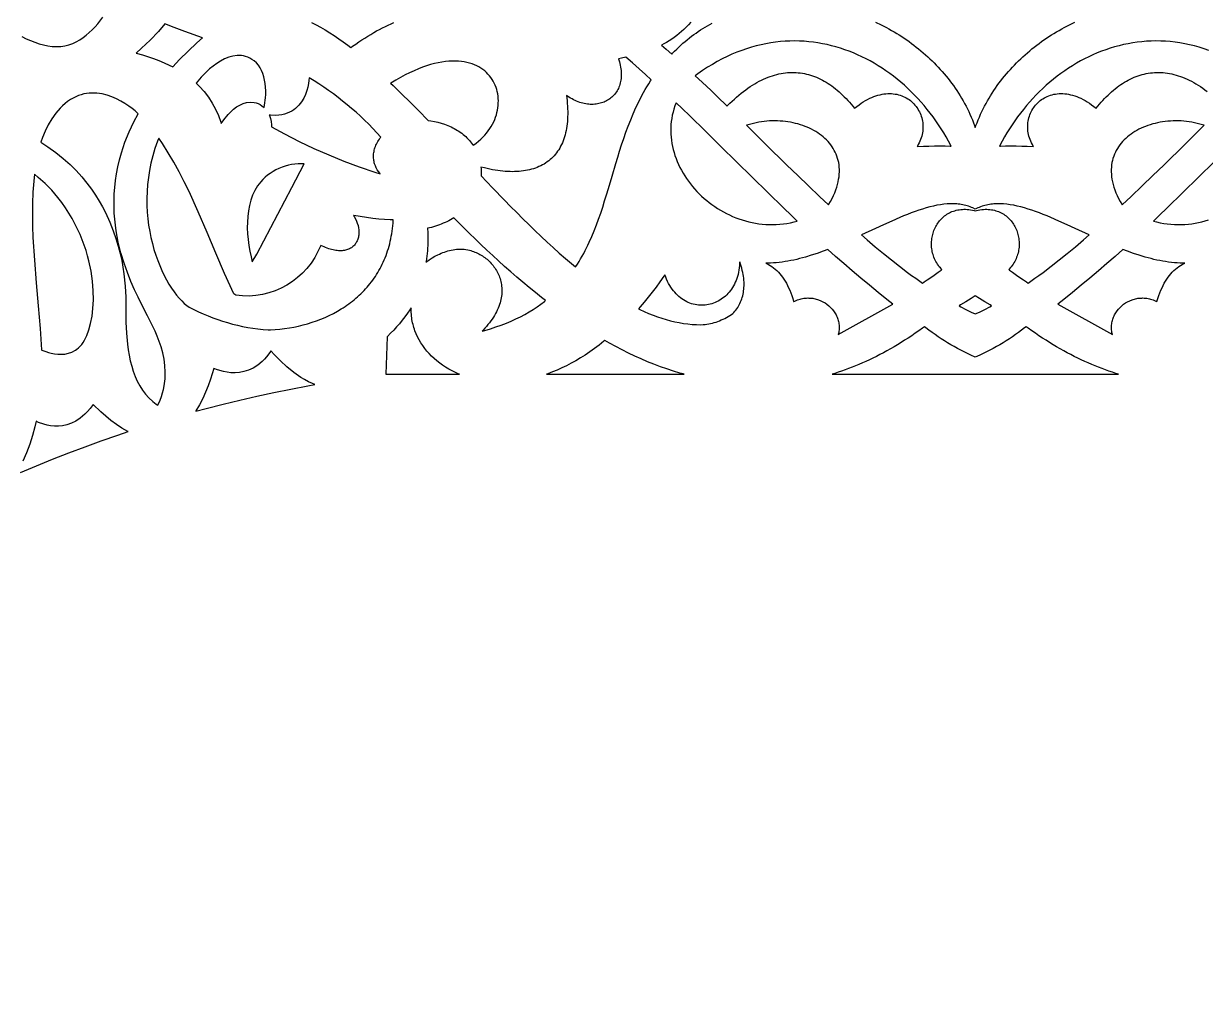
# Model space of a CAD drawing. Extents: x -340 to 340, y -265 to 265.
# Drawn here: x -163.9 to -66.6, y 103.5 to 184.1 of the extents above; entities that cross this region are included whole.
import ezdxf

# ---------------------------------------------------------------- set-up
doc = ezdxf.new("R2010")
doc.units = 0
doc.layers.add('LAYER_1', color=18, linetype='CONTINUOUS')

msp = doc.modelspace()

# ---------------------------------------------------------------- linework, layer by layer
at = {"layer": 'LAYER_1'}
for points in [[(-340, 65), (-340, -265), (340, -265), (340, 265), (-140, 265, 0.363604)], [(-143.719, 176.536), (-143.706, 176.509), (-143.626, 176.262), (-143.57, 176.004), (-143.535, 175.74), (-143.527, 175.587), (-142.448, 174.99), (-141.256, 174.377), (-140.046, 173.8), (-138.818, 173.259), (-137.572, 172.753), (-136.309, 172.284), (-135.029, 171.851), (-134.58, 171.713), (-134.611, 171.75), (-134.719, 171.895), (-134.817, 172.046), (-134.904, 172.203), (-134.978, 172.367), (-135.038, 172.534), (-135.063, 172.623), (-135.084, 172.711), (-135.102, 172.801), (-135.115, 172.892), (-135.125, 172.984), (-135.13, 173.077), (-135.131, 173.171), (-135.127, 173.266), (-135.119, 173.362), (-135.107, 173.459), (-135.089, 173.557), (-135.068, 173.655), (-135.041, 173.754), (-135.009, 173.854), (-134.973, 173.954), (-134.931, 174.055), (-134.885, 174.156), (-134.833, 174.257), (-134.777, 174.359), (-134.715, 174.462), (-134.648, 174.565), (-134.575, 174.668), (-134.521, 174.74, 0.073258), (-140.435, 179.625), (-140.454, 179.392), (-140.49, 179.138), (-140.546, 178.859), (-140.625, 178.561), (-140.733, 178.253), (-140.874, 177.944), (-141.054, 177.641), (-141.277, 177.354), (-141.544, 177.096), (-141.702, 176.977), (-141.87, 176.87), (-142.052, 176.775), (-142.247, 176.694), (-142.456, 176.626), (-142.68, 176.574), (-142.918, 176.538), (-143.172, 176.519), (-143.61, 176.526)], [(-148.834, 166.882), (-149.561, 168.572), (-150.323, 170.239), (-150.723, 171.058), (-151.14, 171.867), (-151.577, 172.664), (-152.037, 173.446), (-152.522, 174.212), (-152.824, 174.654), (-152.928, 174.394), (-153.137, 173.789), (-153.314, 173.187), (-153.462, 172.588), (-153.581, 171.993), (-153.673, 171.402), (-153.739, 170.817), (-153.78, 170.239), (-153.796, 169.668), (-153.79, 169.106), (-153.763, 168.553), (-153.715, 168.009), (-153.648, 167.477), (-153.562, 166.958), (-153.46, 166.45), (-153.342, 165.957), (-153.209, 165.479), (-153.063, 165.016), (-152.905, 164.57), (-152.736, 164.142), (-152.557, 163.732), (-152.37, 163.342), (-152.175, 162.972), (-151.974, 162.623), (-151.768, 162.297), (-151.559, 161.994), (-151.347, 161.716), (-151.134, 161.463), (-150.922, 161.236), (-150.712, 161.036), (-150.506, 160.865), (-150.308, 160.725, 0.10392), (-143.8, 158.84), (-143.616, 158.848), (-143.225, 158.874), (-142.835, 158.91), (-142.448, 158.958), (-142.063, 159.017), (-141.68, 159.086), (-141.301, 159.167), (-140.925, 159.258), (-140.554, 159.36), (-140.187, 159.474), (-139.825, 159.598), (-139.469, 159.734), (-139.119, 159.88), (-138.775, 160.038), (-138.438, 160.207), (-138.108, 160.386), (-137.785, 160.578), (-137.628, 160.677), (-137.472, 160.779), (-137.318, 160.885), (-137.167, 160.993), (-137.017, 161.103), (-136.87, 161.217), (-136.726, 161.333), (-136.584, 161.452), (-136.444, 161.574), (-136.307, 161.699), (-136.172, 161.827), (-136.04, 161.957), (-135.911, 162.09), (-135.784, 162.226), (-135.66, 162.365), (-135.539, 162.507), (-135.421, 162.652), (-135.306, 162.799), (-135.194, 162.949), (-135.085, 163.102), (-134.979, 163.258), (-134.876, 163.417), (-134.777, 163.579), (-134.68, 163.743), (-134.587, 163.911), (-134.498, 164.081), (-134.412, 164.254), (-134.329, 164.431), (-134.25, 164.61), (-134.174, 164.792), (-134.102, 164.977), (-134.034, 165.165), (-133.969, 165.355), (-133.908, 165.549), (-133.852, 165.746), (-133.799, 165.946), (-133.75, 166.149), (-133.705, 166.355), (-133.664, 166.563), (-133.627, 166.775), (-133.595, 166.99), (-133.567, 167.208), (-133.543, 167.429), (-133.523, 167.653), (-133.508, 167.88), (-133.507, 167.91), (-133.752, 167.918), (-134.217, 167.944), (-134.696, 167.983), (-135.189, 168.036), (-135.697, 168.101), (-136.22, 168.181), (-136.757, 168.275), (-136.786, 168.281), (-136.722, 168.183), (-136.621, 168.001), (-136.534, 167.817), (-136.463, 167.634), (-136.407, 167.45), (-136.367, 167.268), (-136.342, 167.088), (-136.332, 166.913), (-136.333, 166.824), (-136.338, 166.737), (-136.347, 166.653), (-136.359, 166.569), (-136.376, 166.487), (-136.397, 166.406), (-136.421, 166.327), (-136.45, 166.25), (-136.482, 166.175), (-136.519, 166.102), (-136.56, 166.032), (-136.604, 165.964), (-136.653, 165.899), (-136.706, 165.837), (-136.762, 165.778), (-136.823, 165.722), (-136.887, 165.67), (-136.955, 165.621), (-137.026, 165.576), (-137.101, 165.535), (-137.18, 165.499), (-137.261, 165.466), (-137.346, 165.438), (-137.433, 165.414), (-137.524, 165.395), (-137.617, 165.38), (-137.714, 165.37), (-137.813, 165.364), (-137.914, 165.363), (-138.019, 165.367), (-138.126, 165.376), (-138.236, 165.389), (-138.348, 165.408), (-138.463, 165.431), (-138.58, 165.46), (-138.7, 165.493), (-138.823, 165.532), (-138.948, 165.576), (-139.076, 165.626), (-139.207, 165.681), (-139.34, 165.742), (-139.475, 165.808), (-139.479, 165.81, -0.346319), (-146.479, 161.697), (-146.635, 161.813), (-147.392, 163.488), (-148.118, 165.183)]]:
    msp.add_lwpolyline(points, format="xyb", close=True, dxfattribs=at)
for points in [[(-164.084, 183.011), (-163.74, 182.837), (-163.389, 182.68), (-163.031, 182.541), (-162.67, 182.422), (-162.307, 182.326), (-161.944, 182.255), (-161.585, 182.21), (-161.23, 182.194), (-160.881, 182.209), (-160.542, 182.256), (-160.213, 182.337), (-159.893, 182.455), (-159.605, 182.593), (-159.324, 182.753), (-159.052, 182.932), (-158.79, 183.129), (-158.537, 183.342), (-158.294, 183.571), (-158.062, 183.813), (-157.84, 184.066), (-157.425, 184.61)], [(-140.236, 184.186), (-139.862, 183.99), (-139.489, 183.783), (-139.115, 183.563), (-138.741, 183.333), (-138.367, 183.092), (-137.993, 182.841), (-137.618, 182.579), (-137.243, 182.308), (-136.988, 182.117), (-136.853, 182.215), (-136.599, 182.395), (-136.347, 182.568), (-136.097, 182.735), (-135.848, 182.895), (-135.602, 183.049), (-135.356, 183.197), (-135.113, 183.339), (-134.871, 183.475), (-134.631, 183.606), (-134.393, 183.73), (-134.156, 183.849), (-133.921, 183.963), (-133.688, 184.07), (-133.456, 184.173)], [(-109.01, 184.199), (-109.191, 183.991), (-109.376, 183.793), (-109.566, 183.604), (-109.759, 183.425), (-109.956, 183.256), (-110.157, 183.095), (-110.362, 182.943), (-110.57, 182.799), (-110.781, 182.663), (-110.995, 182.534), (-111.213, 182.413), (-111.409, 182.311), (-111.035, 181.984), (-110.573, 181.574), (-110.498, 181.653), (-110.332, 181.823), (-110.164, 181.988), (-109.994, 182.15), (-109.822, 182.308), (-109.648, 182.462), (-109.473, 182.612), (-109.295, 182.759), (-109.116, 182.901), (-108.935, 183.041), (-108.752, 183.176), (-108.568, 183.308), (-108.382, 183.436), (-108.195, 183.56), (-108.006, 183.681), (-107.816, 183.798), (-107.624, 183.912), (-107.431, 184.022), (-107.236, 184.128)], [(-93.777, 184.199), (-93.333, 183.987), (-92.897, 183.762), (-92.68, 183.645), (-92.466, 183.525), (-92.253, 183.401), (-92.042, 183.275), (-91.833, 183.145), (-91.626, 183.013), (-91.421, 182.877), (-91.218, 182.739), (-91.017, 182.597), (-90.818, 182.453), (-90.621, 182.305), (-90.427, 182.155), (-90.235, 182.001), (-90.045, 181.845), (-89.858, 181.686), (-89.673, 181.524), (-89.49, 181.359), (-89.31, 181.192), (-89.133, 181.021), (-88.959, 180.848), (-88.787, 180.672), (-88.618, 180.494), (-88.452, 180.313), (-88.288, 180.129), (-88.128, 179.942), (-87.971, 179.753), (-87.816, 179.561), (-87.665, 179.366), (-87.517, 179.169), (-87.372, 178.97), (-87.231, 178.768), (-87.092, 178.563), (-86.958, 178.356), (-86.826, 178.146), (-86.698, 177.934), (-86.574, 177.72), (-86.453, 177.503), (-86.336, 177.283), (-86.223, 177.062), (-86.113, 176.838), (-86.007, 176.611), (-85.905, 176.383), (-85.807, 176.152), (-85.713, 175.919), (-85.623, 175.683), (-85.568, 175.531), (-85.513, 175.683), (-85.423, 175.919), (-85.329, 176.152), (-85.231, 176.383), (-85.129, 176.611), (-85.024, 176.838), (-84.914, 177.062), (-84.801, 177.283), (-84.684, 177.503), (-84.563, 177.72), (-84.438, 177.934), (-84.311, 178.146), (-84.179, 178.356), (-84.044, 178.563), (-83.906, 178.768), (-83.765, 178.97), (-83.62, 179.169), (-83.472, 179.366), (-83.321, 179.561), (-83.166, 179.753), (-83.009, 179.942), (-82.849, 180.129), (-82.685, 180.313), (-82.519, 180.494), (-82.35, 180.672), (-82.178, 180.848), (-82.004, 181.021), (-81.826, 181.192), (-81.647, 181.359), (-81.464, 181.524), (-81.279, 181.686), (-81.092, 181.845), (-80.902, 182.001), (-80.71, 182.155), (-80.516, 182.305), (-80.319, 182.453), (-80.12, 182.597), (-79.919, 182.739), (-79.716, 182.877), (-79.511, 183.013), (-79.304, 183.145), (-79.095, 183.275), (-78.884, 183.401), (-78.671, 183.525), (-78.457, 183.645), (-78.24, 183.762), (-77.803, 183.987), (-77.36, 184.199)], [(-66.326, 181.874), (-66.728, 182.013), (-67.129, 182.138), (-67.529, 182.249), (-67.929, 182.346), (-68.327, 182.429), (-68.724, 182.499), (-69.121, 182.555), (-69.515, 182.598), (-69.908, 182.629), (-70.3, 182.646), (-70.69, 182.651), (-71.077, 182.644), (-71.463, 182.625), (-71.846, 182.593), (-72.227, 182.55), (-72.606, 182.495), (-72.982, 182.429), (-73.355, 182.352), (-73.725, 182.263), (-74.093, 182.164), (-74.457, 182.054), (-74.818, 181.934), (-75.175, 181.803), (-75.528, 181.663), (-75.878, 181.512), (-76.224, 181.352), (-76.566, 181.182), (-76.904, 181.003), (-77.237, 180.814), (-77.566, 180.617), (-77.89, 180.411), (-78.209, 180.196), (-78.524, 179.973), (-78.833, 179.742), (-79.137, 179.503), (-79.436, 179.256), (-79.729, 179.001), (-80.016, 178.739), (-80.298, 178.469), (-80.573, 178.193), (-80.843, 177.91), (-81.106, 177.62), (-81.362, 177.323), (-81.612, 177.02), (-81.855, 176.712), (-82.092, 176.397), (-82.321, 176.076), (-82.543, 175.75), (-82.758, 175.419), (-82.965, 175.083), (-83.165, 174.742), (-83.357, 174.396), (-83.541, 174.045), (-83.567, 173.992), (-83.497, 173.995), (-83.076, 174.007), (-82.644, 174.011), (-82.202, 174.007), (-81.749, 173.996), (-81.288, 173.975), (-80.817, 173.945), (-80.769, 173.941), (-80.793, 173.98), (-80.872, 174.116), (-80.943, 174.254), (-81.007, 174.393), (-81.063, 174.532), (-81.112, 174.672), (-81.153, 174.813), (-81.187, 174.953), (-81.214, 175.094), (-81.234, 175.234), (-81.247, 175.374), (-81.253, 175.513), (-81.252, 175.651), (-81.245, 175.788), (-81.232, 175.924), (-81.211, 176.058), (-81.185, 176.19), (-81.153, 176.32), (-81.114, 176.448), (-81.069, 176.574), (-81.019, 176.697), (-80.963, 176.817), (-80.901, 176.934), (-80.834, 177.048), (-80.761, 177.159), (-80.683, 177.265), (-80.6, 177.368), (-80.512, 177.467), (-80.419, 177.562), (-80.321, 177.652), (-80.218, 177.737), (-80.111, 177.817), (-79.999, 177.892), (-79.883, 177.962), (-79.763, 178.027), (-79.639, 178.085), (-79.51, 178.138), (-79.378, 178.184), (-79.243, 178.224), (-79.103, 178.257), (-78.961, 178.283), (-78.815, 178.303), (-78.666, 178.315), (-78.515, 178.32), (-78.36, 178.317), (-78.204, 178.307), (-78.044, 178.289), (-77.882, 178.262), (-77.719, 178.228), (-77.553, 178.185), (-77.385, 178.134), (-77.215, 178.073), (-77.044, 178.005), (-76.872, 177.927), (-76.697, 177.84), (-76.522, 177.743), (-76.345, 177.637), (-76.167, 177.522), (-75.988, 177.396), (-75.809, 177.261), (-75.628, 177.116), (-75.61, 177.1), (-75.607, 177.104), (-75.473, 177.275), (-75.337, 177.44), (-75.2, 177.602), (-75.061, 177.758), (-74.921, 177.91), (-74.78, 178.057), (-74.637, 178.199), (-74.492, 178.336), (-74.346, 178.469), (-74.199, 178.596), (-74.05, 178.719), (-73.9, 178.837), (-73.749, 178.949), (-73.596, 179.057), (-73.442, 179.159), (-73.287, 179.256), (-73.13, 179.348), (-72.972, 179.435), (-72.812, 179.516), (-72.652, 179.592), (-72.49, 179.662), (-72.327, 179.727), (-72.162, 179.786), (-71.997, 179.839), (-71.83, 179.887), (-71.663, 179.93), (-71.494, 179.966), (-71.324, 179.997), (-71.153, 180.021), (-70.981, 180.04), (-70.808, 180.053), (-70.635, 180.06), (-70.46, 180.06), (-70.285, 180.055), (-70.109, 180.044), (-69.932, 180.026), (-69.755, 180.002), (-69.577, 179.972), (-69.398, 179.936), (-69.219, 179.894), (-69.039, 179.845), (-68.858, 179.79), (-68.677, 179.729), (-68.496, 179.661), (-68.314, 179.587), (-68.131, 179.507), (-67.948, 179.42), (-67.765, 179.327), (-67.582, 179.227), (-67.398, 179.121), (-67.213, 179.008), (-67.028, 178.889), (-66.843, 178.763), (-66.658, 178.631), (-66.472, 178.492)], [(-65.899, 172.703), (-67.179, 171.437), (-68.468, 170.169), (-69.772, 168.902), (-70.431, 168.268), (-70.905, 167.818), (-70.642, 167.747), (-70.347, 167.68), (-70.053, 167.626), (-69.76, 167.583), (-69.468, 167.551), (-69.176, 167.531), (-68.886, 167.522), (-68.597, 167.524), (-68.31, 167.536), (-68.025, 167.559), (-67.742, 167.593), (-67.461, 167.636), (-67.183, 167.689), (-66.907, 167.751), (-66.634, 167.823), (-66.364, 167.904)], [(-164.196, 147.1), (-162.88, 147.653), (-161.556, 148.19), (-160.226, 148.71), (-158.89, 149.214), (-157.547, 149.701), (-156.199, 150.171), (-155.324, 150.464), (-155.362, 150.481), (-155.844, 150.752), (-156.306, 151.054), (-156.751, 151.382), (-157.181, 151.73), (-157.597, 152.094), (-158.229, 152.689), (-158.476, 152.367), (-158.688, 152.124), (-158.915, 151.892), (-159.278, 151.583), (-159.647, 151.338), (-160.016, 151.155), (-160.382, 151.027), (-160.74, 150.949), (-161.085, 150.914), (-161.415, 150.916), (-161.726, 150.946), (-162.014, 150.999), (-162.28, 151.068), (-162.715, 151.226), (-162.915, 151.322), (-163.018, 150.861), (-163.206, 150.139), (-163.43, 149.421), (-163.695, 148.716), (-164.005, 148.036)]]:
    msp.add_lwpolyline(points, dxfattribs=at)
for points in [[(-151.557, 183.771), (-152.303, 184.071), (-152.85, 183.44), (-153.53, 182.729), (-154.239, 182.048), (-154.69, 181.645), (-154.149, 181.502), (-153.256, 181.211), (-152.815, 181.044), (-152.381, 180.863), (-151.953, 180.668), (-151.668, 180.526), (-151.097, 181.126), (-150.4, 181.816), (-149.685, 182.486), (-149.207, 182.91), (-150.671, 183.433)], [(-90.025, 174.672), (-90.074, 174.532), (-90.13, 174.393), (-90.194, 174.254), (-90.265, 174.116), (-90.344, 173.98), (-90.368, 173.941), (-90.32, 173.945), (-89.849, 173.975), (-89.387, 173.996), (-88.935, 174.007), (-88.493, 174.011), (-88.061, 174.007), (-87.64, 173.995), (-87.57, 173.992), (-87.596, 174.045), (-87.78, 174.396), (-87.972, 174.742), (-88.172, 175.083), (-88.379, 175.419), (-88.594, 175.75), (-88.816, 176.076), (-89.045, 176.397), (-89.281, 176.712), (-89.525, 177.02), (-89.775, 177.323), (-90.031, 177.62), (-90.294, 177.91), (-90.564, 178.193), (-90.839, 178.469), (-91.121, 178.739), (-91.408, 179.001), (-91.701, 179.256), (-92, 179.503), (-92.304, 179.742), (-92.613, 179.973), (-92.927, 180.196), (-93.247, 180.411), (-93.571, 180.617), (-93.9, 180.814), (-94.233, 181.003), (-94.571, 181.182), (-94.913, 181.352), (-95.259, 181.512), (-95.608, 181.663), (-95.962, 181.803), (-96.319, 181.934), (-96.68, 182.054), (-97.044, 182.164), (-97.411, 182.263), (-97.782, 182.352), (-98.155, 182.429), (-98.531, 182.495), (-98.909, 182.55), (-99.291, 182.593), (-99.674, 182.625), (-100.06, 182.644), (-100.447, 182.651), (-100.837, 182.646), (-101.228, 182.629), (-101.622, 182.598), (-102.016, 182.555), (-102.412, 182.499), (-102.81, 182.429), (-103.208, 182.346), (-103.608, 182.249), (-104.008, 182.138), (-104.409, 182.013), (-104.811, 181.874), (-105.213, 181.721), (-105.616, 181.552), (-106.018, 181.369), (-106.421, 181.17), (-106.824, 180.957), (-107.226, 180.727), (-107.628, 180.482), (-108.03, 180.222), (-108.431, 179.944), (-108.639, 179.792), (-108.076, 179.265), (-107.335, 178.566), (-106.597, 177.856), (-106.233, 177.498), (-106.019, 177.283), (-105.974, 177.33), (-105.786, 177.516), (-105.598, 177.696), (-105.411, 177.868), (-105.224, 178.034), (-105.037, 178.193), (-104.851, 178.346), (-104.665, 178.492), (-104.479, 178.631), (-104.294, 178.763), (-104.108, 178.889), (-103.924, 179.008), (-103.739, 179.121), (-103.555, 179.227), (-103.372, 179.327), (-103.188, 179.42), (-103.006, 179.507), (-102.823, 179.587), (-102.641, 179.661), (-102.46, 179.729), (-102.279, 179.79), (-102.098, 179.845), (-101.918, 179.894), (-101.739, 179.936), (-101.56, 179.972), (-101.382, 180.002), (-101.205, 180.026), (-101.028, 180.044), (-100.852, 180.055), (-100.676, 180.06), (-100.502, 180.06), (-100.328, 180.053), (-100.156, 180.04), (-99.984, 180.021), (-99.813, 179.997), (-99.643, 179.966), (-99.474, 179.93), (-99.307, 179.887), (-99.14, 179.839), (-98.974, 179.786), (-98.81, 179.727), (-98.647, 179.662), (-98.485, 179.592), (-98.325, 179.516), (-98.165, 179.435), (-98.007, 179.348), (-97.85, 179.256), (-97.695, 179.159), (-97.541, 179.057), (-97.388, 178.949), (-97.236, 178.837), (-97.086, 178.719), (-96.938, 178.596), (-96.791, 178.469), (-96.645, 178.336), (-96.5, 178.199), (-96.357, 178.057), (-96.216, 177.91), (-96.076, 177.758), (-95.937, 177.602), (-95.8, 177.44), (-95.664, 177.275), (-95.53, 177.104), (-95.527, 177.1), (-95.509, 177.116), (-95.328, 177.261), (-95.148, 177.396), (-94.97, 177.522), (-94.792, 177.637), (-94.615, 177.743), (-94.439, 177.84), (-94.265, 177.927), (-94.093, 178.005), (-93.921, 178.073), (-93.752, 178.134), (-93.584, 178.185), (-93.418, 178.228), (-93.254, 178.262), (-93.093, 178.289), (-92.933, 178.307), (-92.776, 178.317), (-92.622, 178.32), (-92.47, 178.315), (-92.322, 178.303), (-92.176, 178.283), (-92.033, 178.257), (-91.894, 178.224), (-91.759, 178.184), (-91.627, 178.138), (-91.498, 178.085), (-91.374, 178.027), (-91.254, 177.962), (-91.138, 177.892), (-91.026, 177.817), (-90.919, 177.737), (-90.816, 177.652), (-90.718, 177.562), (-90.625, 177.467), (-90.537, 177.368), (-90.454, 177.265), (-90.376, 177.159), (-90.303, 177.048), (-90.236, 176.934), (-90.174, 176.817), (-90.118, 176.697), (-90.068, 176.574), (-90.023, 176.448), (-89.984, 176.32), (-89.952, 176.19), (-89.925, 176.058), (-89.905, 175.924), (-89.892, 175.788), (-89.884, 175.651), (-89.884, 175.513), (-89.89, 175.374), (-89.903, 175.234), (-89.923, 175.094), (-89.95, 174.953), (-89.984, 174.813)], [(-144.139, 177.17), (-144.099, 177.366), (-144.027, 177.956), (-144.01, 178.255), (-144.007, 178.556), (-144.02, 178.855), (-144.049, 179.149), (-144.095, 179.435), (-144.16, 179.711), (-144.243, 179.974), (-144.346, 180.222), (-144.469, 180.452), (-144.614, 180.663), (-144.78, 180.851), (-144.971, 181.019), (-145.143, 181.139), (-145.317, 181.239), (-145.491, 181.318), (-145.665, 181.379), (-145.839, 181.423), (-146.013, 181.449), (-146.187, 181.461), (-146.358, 181.457), (-146.71, 181.409), (-147.056, 181.312), (-147.396, 181.173), (-147.727, 180.999), (-148.045, 180.798), (-148.345, 180.578), (-148.626, 180.348), (-148.881, 180.118), (-149.311, 179.682), (-149.606, 179.342), (-149.733, 179.181), (-149.459, 178.912), (-149.081, 178.48), (-148.733, 178.018), (-148.418, 177.532), (-148.14, 177.025), (-147.9, 176.499), (-147.701, 175.96), (-147.674, 175.864), (-147.465, 176.168), (-147.103, 176.605), (-146.89, 176.823), (-146.661, 177.028), (-146.414, 177.215), (-146.151, 177.376), (-145.871, 177.503), (-145.577, 177.588), (-145.269, 177.621), (-144.957, 177.592), (-144.793, 177.55), (-144.633, 177.491), (-144.475, 177.413), (-144.315, 177.314)], [(-122.958, 171.921), (-123.137, 171.904), (-123.32, 171.892), (-123.506, 171.885), (-123.695, 171.883), (-123.888, 171.886), (-124.083, 171.894), (-124.282, 171.907), (-124.485, 171.925), (-124.69, 171.948), (-124.899, 171.976), (-125.11, 172.008), (-125.325, 172.046), (-125.543, 172.088), (-125.764, 172.136), (-125.989, 172.189), (-126.283, 172.267), (-126.271, 172.137), (-126.262, 171.996), (-126.257, 171.856), (-126.257, 171.717), (-126.261, 171.581), (-126.264, 171.536), (-125.331, 170.558), (-124.335, 169.526), (-123.836, 169.017), (-123.337, 168.512), (-122.838, 168.012), (-122.338, 167.519), (-121.838, 167.033), (-121.337, 166.555), (-120.836, 166.085), (-120.335, 165.625), (-119.833, 165.175), (-119.331, 164.735), (-118.829, 164.307), (-118.495, 164.031), (-118.475, 164.062), (-118.336, 164.276), (-118.202, 164.492), (-118.072, 164.711), (-117.946, 164.932), (-117.823, 165.155), (-117.704, 165.38), (-117.589, 165.607), (-117.477, 165.837), (-117.368, 166.067), (-117.159, 166.536), (-116.961, 167.011), (-116.773, 167.493), (-116.594, 167.98), (-116.422, 168.473), (-116.257, 168.971), (-116.097, 169.473), (-115.941, 169.979), (-115.787, 170.489), (-115.485, 171.515), (-115.18, 172.548), (-115.023, 173.066), (-114.862, 173.583), (-114.696, 174.101), (-114.523, 174.617), (-114.342, 175.131), (-114.151, 175.644), (-113.951, 176.153), (-113.739, 176.66), (-113.515, 177.162), (-113.397, 177.412), (-113.276, 177.661), (-113.151, 177.908), (-113.022, 178.154), (-112.889, 178.399), (-112.752, 178.642), (-112.61, 178.884), (-112.464, 179.124), (-112.313, 179.363), (-112.253, 179.455), (-112.722, 179.881), (-113.261, 180.363), (-113.801, 180.84), (-114.346, 181.312), (-114.717, 181.231), (-114.957, 181.182), (-114.927, 181.097), (-114.881, 180.946), (-114.84, 180.797), (-114.806, 180.65), (-114.777, 180.505), (-114.755, 180.362), (-114.738, 180.222), (-114.728, 180.084), (-114.723, 179.949), (-114.723, 179.816), (-114.729, 179.686), (-114.741, 179.558), (-114.757, 179.434), (-114.779, 179.312), (-114.807, 179.193), (-114.839, 179.077), (-114.876, 178.965), (-114.918, 178.855), (-114.965, 178.749), (-115.016, 178.647), (-115.072, 178.548), (-115.132, 178.452), (-115.196, 178.361), (-115.265, 178.273), (-115.337, 178.189), (-115.413, 178.109), (-115.493, 178.033), (-115.577, 177.962), (-115.664, 177.894), (-115.754, 177.831), (-115.847, 177.772), (-115.943, 177.718), (-116.042, 177.668), (-116.143, 177.623), (-116.247, 177.582), (-116.354, 177.546), (-116.463, 177.515), (-116.573, 177.488), (-116.686, 177.466), (-116.801, 177.45), (-116.917, 177.438), (-117.035, 177.43), (-117.154, 177.428), (-117.275, 177.431), (-117.397, 177.439), (-117.52, 177.452), (-117.644, 177.471), (-117.769, 177.494), (-117.894, 177.523), (-118.02, 177.557), (-118.146, 177.596), (-118.273, 177.641), (-118.4, 177.691), (-118.527, 177.746), (-118.654, 177.807), (-118.781, 177.873), (-118.908, 177.945), (-119.034, 178.023), (-119.16, 178.106), (-119.245, 178.167), (-119.218, 177.956), (-119.192, 177.723), (-119.171, 177.494), (-119.155, 177.27), (-119.144, 177.05), (-119.139, 176.834), (-119.138, 176.622), (-119.142, 176.415), (-119.152, 176.212), (-119.166, 176.014), (-119.185, 175.819), (-119.209, 175.63), (-119.239, 175.444), (-119.273, 175.263), (-119.312, 175.086), (-119.355, 174.914), (-119.404, 174.746), (-119.458, 174.582), (-119.516, 174.423), (-119.579, 174.269), (-119.647, 174.119), (-119.72, 173.973), (-119.798, 173.832), (-119.88, 173.696), (-119.967, 173.564), (-120.059, 173.438), (-120.155, 173.316), (-120.256, 173.198), (-120.362, 173.086), (-120.471, 172.978), (-120.586, 172.876), (-120.704, 172.778), (-120.827, 172.686), (-120.954, 172.598), (-121.085, 172.516), (-121.221, 172.438), (-121.36, 172.366), (-121.503, 172.299), (-121.65, 172.236), (-121.801, 172.179), (-121.955, 172.127), (-122.114, 172.08), (-122.275, 172.038), (-122.441, 172.001), (-122.61, 171.97), (-122.782, 171.943)], [(-132.156, 180.035), (-132.529, 179.85), (-132.91, 179.647), (-133.3, 179.425), (-133.708, 179.178), (-133.734, 179.165), (-133.525, 178.97), (-133.104, 178.571), (-132.683, 178.166), (-132.261, 177.754), (-131.418, 176.913), (-130.621, 176.103), (-130.406, 176.074), (-130.119, 176.023), (-129.834, 175.958), (-129.552, 175.88), (-129.276, 175.789), (-129.138, 175.738), (-129.002, 175.684), (-128.868, 175.627), (-128.736, 175.566), (-128.606, 175.502), (-128.478, 175.434), (-128.351, 175.363), (-128.227, 175.289), (-128.106, 175.211), (-127.987, 175.129), (-127.87, 175.045), (-127.757, 174.956), (-127.646, 174.865), (-127.539, 174.769), (-127.435, 174.67), (-127.334, 174.568), (-127.236, 174.462), (-127.143, 174.353), (-127.053, 174.24), (-126.967, 174.124), (-126.922, 174.057), (-126.872, 174.09), (-126.668, 174.24), (-126.475, 174.396), (-126.294, 174.558), (-126.123, 174.724), (-125.964, 174.894), (-125.815, 175.069), (-125.678, 175.248), (-125.551, 175.43), (-125.435, 175.615), (-125.33, 175.803), (-125.235, 175.993), (-125.151, 176.184), (-125.077, 176.377), (-125.014, 176.571), (-124.961, 176.766), (-124.919, 176.96), (-124.886, 177.155), (-124.864, 177.349), (-124.852, 177.542), (-124.849, 177.733), (-124.857, 177.923), (-124.875, 178.111), (-124.902, 178.296), (-124.939, 178.478), (-124.986, 178.657), (-125.043, 178.832), (-125.109, 179.002), (-125.184, 179.169), (-125.269, 179.33), (-125.363, 179.487), (-125.467, 179.638), (-125.58, 179.783), (-125.702, 179.921), (-125.833, 180.054), (-125.974, 180.179), (-126.124, 180.297), (-126.283, 180.407), (-126.451, 180.509), (-126.629, 180.603), (-126.816, 180.688), (-127.013, 180.763), (-127.219, 180.829), (-127.434, 180.885), (-127.659, 180.93), (-127.894, 180.965), (-128.138, 180.988), (-128.391, 180.998), (-128.654, 180.997), (-128.926, 180.983), (-129.207, 180.955), (-129.498, 180.914), (-129.799, 180.859), (-130.108, 180.789), (-130.427, 180.703), (-130.755, 180.603), (-131.092, 180.486), (-131.438, 180.353), (-131.793, 180.202)], [(-161.633, 176.237), (-161.924, 175.743), (-162.178, 175.227), (-162.395, 174.697), (-162.527, 174.307), (-161.948, 173.94), (-161.287, 173.466), (-160.678, 172.977), (-160.121, 172.476), (-159.611, 171.968), (-159.148, 171.456), (-158.729, 170.944), (-158.352, 170.437), (-158.014, 169.939), (-157.714, 169.453), (-157.448, 168.983), (-157.214, 168.533), (-156.838, 167.714), (-156.564, 167.022), (-156.342, 166.381), (-156.153, 165.759), (-155.995, 165.156), (-155.866, 164.573), (-155.762, 164.011), (-155.682, 163.47), (-155.578, 162.461), (-155.533, 161.548), (-155.523, 160.741), (-155.528, 160.047), (-155.524, 159.474), (-155.482, 158.583), (-155.396, 157.668), (-155.333, 157.212), (-155.255, 156.757), (-155.16, 156.308), (-155.047, 155.867), (-154.914, 155.437), (-154.76, 155.021), (-154.583, 154.621), (-154.383, 154.241), (-154.157, 153.882), (-153.905, 153.547), (-153.625, 153.239), (-153.314, 152.958), (-153.023, 152.742), (-152.897, 152.66), (-152.843, 152.767), (-152.712, 153.066), (-152.6, 153.362), (-152.506, 153.657), (-152.429, 153.95), (-152.37, 154.238), (-152.295, 154.813), (-152.277, 155.373), (-152.307, 155.919), (-152.378, 156.447), (-152.485, 156.956), (-152.619, 157.443), (-152.774, 157.905), (-152.943, 158.34), (-153.119, 158.744), (-153.464, 159.458), (-153.751, 160.02), (-154.232, 160.97), (-154.513, 161.535), (-154.807, 162.158), (-155.106, 162.836), (-155.4, 163.568), (-155.678, 164.353), (-155.931, 165.187), (-156.15, 166.07), (-156.324, 166.998), (-156.392, 167.481), (-156.445, 167.973), (-156.481, 168.476), (-156.501, 168.99), (-156.502, 169.514), (-156.484, 170.048), (-156.444, 170.591), (-156.383, 171.144), (-156.299, 171.706), (-156.19, 172.276), (-156.055, 172.856), (-155.894, 173.443), (-155.756, 173.882), (-155.602, 174.316), (-155.256, 175.165), (-154.861, 175.993), (-154.505, 176.656), (-154.768, 176.89), (-155.011, 177.083), (-155.289, 177.286), (-155.598, 177.491), (-155.933, 177.69), (-156.293, 177.875), (-156.673, 178.041), (-157.071, 178.179), (-157.482, 178.284), (-157.905, 178.347), (-158.339, 178.363), (-158.554, 178.352), (-158.772, 178.326), (-158.992, 178.285), (-159.212, 178.228), (-159.433, 178.154), (-159.654, 178.062), (-159.876, 177.952), (-160.097, 177.821), (-160.322, 177.668), (-160.537, 177.5), (-160.743, 177.318), (-160.937, 177.125), (-161.305, 176.7)], [(-109.077, 176.472), (-109.725, 177.093), (-110.207, 177.552), (-110.303, 177.303), (-110.389, 177.047), (-110.462, 176.79), (-110.523, 176.533), (-110.572, 176.274), (-110.609, 176.016), (-110.635, 175.757), (-110.649, 175.499), (-110.653, 175.241), (-110.645, 174.983), (-110.627, 174.725), (-110.598, 174.469), (-110.558, 174.214), (-110.509, 173.96), (-110.45, 173.707), (-110.38, 173.457), (-110.302, 173.208), (-110.214, 172.962), (-110.116, 172.717), (-110.01, 172.476), (-109.895, 172.238), (-109.771, 172.002), (-109.639, 171.77), (-109.499, 171.542), (-109.351, 171.317), (-109.195, 171.097), (-109.032, 170.881), (-108.861, 170.669), (-108.683, 170.462), (-108.498, 170.26), (-108.306, 170.064), (-108.108, 169.873), (-107.904, 169.687), (-107.693, 169.508), (-107.477, 169.335), (-107.255, 169.168), (-107.028, 169.008), (-106.795, 168.855), (-106.558, 168.709), (-106.315, 168.57), (-106.068, 168.439), (-105.817, 168.316), (-105.562, 168.2), (-105.302, 168.093), (-105.039, 167.994), (-104.773, 167.904), (-104.503, 167.823), (-104.23, 167.751), (-103.954, 167.689), (-103.676, 167.636), (-103.395, 167.593), (-103.112, 167.559), (-102.826, 167.536), (-102.539, 167.524), (-102.251, 167.522), (-101.961, 167.531), (-101.669, 167.551), (-101.377, 167.583), (-101.083, 167.626), (-100.789, 167.68), (-100.495, 167.747), (-100.232, 167.818), (-100.705, 168.268), (-101.365, 168.902), (-102.669, 170.169), (-103.958, 171.437), (-105.238, 172.703), (-106.514, 173.965), (-107.792, 175.222)], [(-104.412, 175.702), (-102.846, 174.159), (-101.082, 172.425), (-100.199, 171.564), (-99.309, 170.705), (-98.408, 169.846), (-97.666, 169.149), (-97.639, 169.194), (-97.497, 169.438), (-97.369, 169.679), (-97.254, 169.916), (-97.152, 170.149), (-97.062, 170.379), (-96.985, 170.604), (-96.919, 170.825), (-96.865, 171.042), (-96.823, 171.255), (-96.792, 171.464), (-96.771, 171.669), (-96.761, 171.869), (-96.761, 172.066), (-96.771, 172.258), (-96.791, 172.445), (-96.82, 172.629), (-96.859, 172.808), (-96.906, 172.983), (-96.962, 173.154), (-97.026, 173.321), (-97.099, 173.483), (-97.18, 173.641), (-97.269, 173.795), (-97.366, 173.944), (-97.47, 174.09), (-97.581, 174.23), (-97.699, 174.366), (-97.825, 174.498), (-97.957, 174.625), (-98.095, 174.747), (-98.24, 174.864), (-98.39, 174.977), (-98.547, 175.084), (-98.709, 175.187), (-98.876, 175.284), (-99.048, 175.376), (-99.225, 175.462), (-99.407, 175.544), (-99.593, 175.619), (-99.783, 175.69), (-99.977, 175.754), (-100.175, 175.813), (-100.376, 175.866), (-100.58, 175.913), (-100.787, 175.954), (-100.996, 175.989), (-101.208, 176.018), (-101.422, 176.041), (-101.638, 176.058), (-101.855, 176.068), (-102.074, 176.072), (-102.294, 176.069), (-102.514, 176.06), (-102.735, 176.045), (-102.957, 176.022), (-103.178, 175.993), (-103.399, 175.958), (-103.62, 175.915), (-103.841, 175.866), (-104.06, 175.809), (-104.278, 175.746)], [(-66.725, 175.702), (-66.859, 175.746), (-67.077, 175.809), (-67.296, 175.866), (-67.516, 175.915), (-67.737, 175.958), (-67.959, 175.993), (-68.18, 176.022), (-68.402, 176.045), (-68.623, 176.06), (-68.843, 176.069), (-69.063, 176.072), (-69.282, 176.068), (-69.499, 176.058), (-69.715, 176.041), (-69.929, 176.018), (-70.14, 175.989), (-70.35, 175.954), (-70.557, 175.913), (-70.761, 175.866), (-70.962, 175.813), (-71.159, 175.754), (-71.353, 175.69), (-71.544, 175.619), (-71.73, 175.544), (-71.911, 175.462), (-72.089, 175.376), (-72.261, 175.284), (-72.428, 175.187), (-72.59, 175.084), (-72.747, 174.977), (-72.897, 174.864), (-73.042, 174.747), (-73.18, 174.625), (-73.312, 174.498), (-73.438, 174.366), (-73.556, 174.23), (-73.667, 174.09), (-73.771, 173.944), (-73.868, 173.795), (-73.957, 173.641), (-74.038, 173.483), (-74.11, 173.321), (-74.175, 173.154), (-74.231, 172.983), (-74.278, 172.808), (-74.317, 172.629), (-74.346, 172.445), (-74.366, 172.258), (-74.376, 172.066), (-74.376, 171.869), (-74.366, 171.669), (-74.345, 171.464), (-74.314, 171.255), (-74.271, 171.042), (-74.218, 170.825), (-74.152, 170.604), (-74.075, 170.379), (-73.985, 170.149), (-73.883, 169.916), (-73.768, 169.679), (-73.64, 169.438), (-73.498, 169.194), (-73.47, 169.149), (-72.729, 169.846), (-71.828, 170.705), (-70.938, 171.564), (-70.055, 172.425), (-68.291, 174.159)], [(-140.852, 172.528), (-141.087, 172.543), (-141.348, 172.539), (-141.612, 172.516), (-141.878, 172.476), (-142.143, 172.418), (-142.405, 172.343), (-142.665, 172.253), (-142.919, 172.147), (-143.166, 172.027), (-143.405, 171.893), (-143.634, 171.746), (-143.851, 171.588), (-144.056, 171.418), (-144.246, 171.239), (-144.418, 171.051), (-144.68, 170.707), (-144.902, 170.34), (-145.087, 169.948), (-145.237, 169.535), (-145.353, 169.104), (-145.438, 168.657), (-145.493, 168.197), (-145.521, 167.728), (-145.522, 167.251), (-145.501, 166.77), (-145.457, 166.289), (-145.394, 165.81), (-145.314, 165.336), (-145.219, 164.871), (-145.113, 164.452), (-144.748, 165.096), (-144.156, 166.182), (-143.003, 168.376), (-141.868, 170.582)], [(-160.805, 169.337), (-161.131, 169.765), (-161.629, 170.348), (-162.166, 170.897), (-162.738, 171.414), (-163.053, 171.669), (-163.111, 171.109), (-163.175, 170.183), (-163.211, 169.255), (-163.22, 168.325), (-163.207, 167.394), (-163.174, 166.461), (-163.063, 164.59), (-162.911, 162.716), (-162.744, 160.839), (-162.587, 158.96), (-162.473, 157.203), (-162.435, 157.185), (-162.113, 157.058), (-161.903, 156.989), (-161.664, 156.926), (-161.403, 156.875), (-161.126, 156.842), (-160.839, 156.835), (-160.547, 156.858), (-160.254, 156.918), (-159.967, 157.02), (-159.684, 157.174), (-159.551, 157.268), (-159.419, 157.379), (-159.29, 157.507), (-159.165, 157.651), (-159.045, 157.815), (-158.932, 157.995), (-158.741, 158.379), (-158.571, 158.84), (-158.427, 159.371), (-158.314, 159.968), (-158.237, 160.622), (-158.202, 161.327), (-158.212, 162.077), (-158.273, 162.865), (-158.389, 163.684), (-158.565, 164.529), (-158.676, 164.957), (-158.805, 165.39), (-158.95, 165.827), (-159.114, 166.266), (-159.296, 166.706), (-159.496, 167.147), (-159.717, 167.588), (-159.957, 168.028), (-160.219, 168.467), (-160.501, 168.903)], [(-82.385, 164.376), (-82.453, 164.266), (-82.526, 164.158), (-82.604, 164.052), (-82.688, 163.948), (-82.777, 163.847), (-82.806, 163.816), (-82.743, 163.767), (-82.513, 163.598), (-82.288, 163.439), (-82.063, 163.286), (-81.6, 162.977), (-81.354, 162.81), (-81.209, 162.708), (-80.99, 162.861), (-80.658, 163.097), (-80.326, 163.338), (-79.994, 163.584), (-79.329, 164.089), (-78.664, 164.611), (-77.998, 165.15), (-77.331, 165.705), (-76.662, 166.275), (-76.202, 166.676), (-77.343, 167.205), (-78.018, 167.516), (-78.683, 167.816), (-79.337, 168.1), (-79.66, 168.235), (-79.979, 168.363), (-80.296, 168.485), (-80.608, 168.601), (-80.918, 168.708), (-81.223, 168.808), (-81.525, 168.898), (-81.822, 168.98), (-82.115, 169.051), (-82.404, 169.112), (-82.688, 169.162), (-82.968, 169.2), (-83.242, 169.226), (-83.512, 169.24), (-83.777, 169.241), (-83.906, 169.236), (-84.035, 169.228), (-84.162, 169.216), (-84.289, 169.201), (-84.413, 169.182), (-84.537, 169.159), (-84.659, 169.133), (-84.78, 169.103), (-84.899, 169.069), (-85.017, 169.03), (-85.134, 168.988), (-85.25, 168.942), (-85.364, 168.892), (-85.568, 168.794), (-85.772, 168.892), (-85.887, 168.942), (-86.003, 168.988), (-86.119, 169.03), (-86.238, 169.069), (-86.357, 169.103), (-86.478, 169.133), (-86.6, 169.159), (-86.724, 169.182), (-86.848, 169.201), (-86.974, 169.216), (-87.102, 169.228), (-87.231, 169.236), (-87.36, 169.241), (-87.625, 169.24), (-87.895, 169.226), (-88.169, 169.2), (-88.449, 169.162), (-88.733, 169.112), (-89.022, 169.051), (-89.315, 168.98), (-89.612, 168.898), (-89.914, 168.808), (-90.219, 168.708), (-90.529, 168.601), (-90.841, 168.485), (-91.158, 168.363), (-91.477, 168.235), (-91.799, 168.1), (-92.454, 167.816), (-93.119, 167.516), (-93.794, 167.205), (-94.935, 166.676), (-94.475, 166.275), (-93.806, 165.705), (-93.139, 165.15), (-92.473, 164.611), (-91.808, 164.089), (-91.143, 163.584), (-90.811, 163.338), (-90.479, 163.097), (-90.147, 162.861), (-89.928, 162.708), (-89.783, 162.81), (-89.537, 162.977), (-89.073, 163.286), (-88.849, 163.439), (-88.624, 163.598), (-88.394, 163.767), (-88.331, 163.816), (-88.36, 163.847), (-88.449, 163.948), (-88.533, 164.052), (-88.611, 164.158), (-88.684, 164.266), (-88.752, 164.376), (-88.815, 164.488), (-88.872, 164.601), (-88.925, 164.715), (-88.972, 164.83), (-89.014, 164.947), (-89.052, 165.064), (-89.084, 165.182), (-89.112, 165.301), (-89.135, 165.42), (-89.153, 165.539), (-89.166, 165.659), (-89.174, 165.778), (-89.178, 165.897), (-89.178, 166.015), (-89.173, 166.134), (-89.163, 166.251), (-89.149, 166.368), (-89.131, 166.483), (-89.108, 166.598), (-89.081, 166.711), (-89.05, 166.823), (-89.014, 166.934), (-88.975, 167.043), (-88.931, 167.15), (-88.883, 167.255), (-88.831, 167.358), (-88.776, 167.458), (-88.716, 167.557), (-88.652, 167.652), (-88.585, 167.745), (-88.513, 167.835), (-88.438, 167.922), (-88.359, 168.006), (-88.277, 168.087), (-88.191, 168.164), (-88.101, 168.237), (-88.008, 168.307), (-87.911, 168.372), (-87.811, 168.433), (-87.707, 168.49), (-87.6, 168.542), (-87.49, 168.59), (-87.377, 168.633), (-87.261, 168.671), (-87.142, 168.703), (-87.02, 168.731), (-86.895, 168.753), (-86.768, 168.769), (-86.638, 168.779), (-86.505, 168.784), (-86.37, 168.783), (-86.233, 168.775), (-86.093, 168.762), (-85.952, 168.742), (-85.808, 168.715), (-85.662, 168.682), (-85.568, 168.657), (-85.475, 168.682), (-85.329, 168.715), (-85.185, 168.742), (-85.044, 168.762), (-84.904, 168.775), (-84.767, 168.783), (-84.632, 168.784), (-84.499, 168.779), (-84.369, 168.769), (-84.242, 168.753), (-84.117, 168.731), (-83.995, 168.703), (-83.876, 168.671), (-83.76, 168.633), (-83.647, 168.59), (-83.537, 168.542), (-83.43, 168.49), (-83.326, 168.433), (-83.226, 168.372), (-83.129, 168.307), (-83.036, 168.237), (-82.946, 168.164), (-82.86, 168.087), (-82.778, 168.006), (-82.699, 167.922), (-82.624, 167.835), (-82.552, 167.745), (-82.485, 167.652), (-82.421, 167.557), (-82.361, 167.458), (-82.306, 167.358), (-82.254, 167.255), (-82.206, 167.15), (-82.162, 167.043), (-82.123, 166.934), (-82.087, 166.823), (-82.056, 166.711), (-82.029, 166.598), (-82.006, 166.483), (-81.988, 166.368), (-81.974, 166.251), (-81.964, 166.134), (-81.959, 166.015), (-81.958, 165.897), (-81.962, 165.778), (-81.971, 165.659), (-81.984, 165.539), (-82.002, 165.42), (-82.025, 165.301), (-82.053, 165.182), (-82.085, 165.064), (-82.122, 164.947), (-82.165, 164.83), (-82.212, 164.715), (-82.265, 164.601), (-82.322, 164.488)], [(-125.703, 159.285), (-125.831, 159.133), (-125.967, 158.98), (-126.111, 158.827), (-126.193, 158.744), (-125.958, 158.806), (-125.493, 158.942), (-125.044, 159.087), (-124.61, 159.24), (-124.192, 159.402), (-123.789, 159.571), (-123.4, 159.748), (-123.026, 159.933), (-122.665, 160.126), (-122.318, 160.326), (-121.984, 160.532), (-121.663, 160.746), (-121.354, 160.967), (-121.057, 161.194), (-120.963, 161.271), (-121.285, 161.521), (-121.802, 161.933), (-122.316, 162.351), (-122.825, 162.775), (-123.331, 163.206), (-123.833, 163.641), (-124.331, 164.082), (-124.825, 164.527), (-125.315, 164.976), (-125.8, 165.428), (-126.282, 165.884), (-126.759, 166.342), (-127.231, 166.802), (-127.7, 167.264), (-128.163, 167.728), (-128.51, 168.077), (-128.65, 167.995), (-128.794, 167.915), (-128.94, 167.839), (-129.089, 167.765), (-129.24, 167.695), (-129.393, 167.629), (-129.549, 167.566), (-129.707, 167.505), (-129.867, 167.449), (-130.028, 167.395), (-130.192, 167.345), (-130.357, 167.298), (-130.524, 167.255), (-130.687, 167.217), (-130.682, 167.159), (-130.667, 166.927), (-130.657, 166.696), (-130.652, 166.467), (-130.651, 166.24), (-130.654, 166.015), (-130.662, 165.791), (-130.675, 165.57), (-130.691, 165.349), (-130.712, 165.131), (-130.738, 164.914), (-130.767, 164.7), (-130.801, 164.487), (-130.811, 164.432), (-130.742, 164.485), (-130.535, 164.632), (-130.312, 164.775), (-130.076, 164.912), (-129.828, 165.04), (-129.698, 165.101), (-129.566, 165.158), (-129.432, 165.212), (-129.295, 165.263), (-129.156, 165.31), (-129.015, 165.352), (-128.872, 165.39), (-128.727, 165.423), (-128.581, 165.451), (-128.433, 165.473), (-128.283, 165.489), (-128.133, 165.499), (-127.981, 165.503), (-127.829, 165.499), (-127.676, 165.488), (-127.523, 165.47), (-127.369, 165.443), (-127.217, 165.409), (-127.106, 165.378), (-126.997, 165.344), (-126.888, 165.307), (-126.78, 165.265), (-126.673, 165.22), (-126.568, 165.172), (-126.464, 165.12), (-126.361, 165.064), (-126.26, 165.005), (-126.16, 164.943), (-126.063, 164.878), (-125.967, 164.809), (-125.873, 164.737), (-125.781, 164.662), (-125.692, 164.583), (-125.604, 164.502), (-125.52, 164.418), (-125.438, 164.331), (-125.359, 164.24), (-125.283, 164.147), (-125.209, 164.052), (-125.139, 163.953), (-125.073, 163.852), (-125.009, 163.748), (-124.95, 163.641), (-124.894, 163.532), (-124.841, 163.421), (-124.793, 163.307), (-124.749, 163.191), (-124.709, 163.072), (-124.674, 162.951), (-124.643, 162.829), (-124.617, 162.704), (-124.595, 162.577), (-124.579, 162.448), (-124.567, 162.317), (-124.561, 162.185), (-124.56, 162.051), (-124.565, 161.915), (-124.575, 161.778), (-124.591, 161.639), (-124.612, 161.499), (-124.64, 161.358), (-124.673, 161.215), (-124.713, 161.072), (-124.759, 160.927), (-124.811, 160.781), (-124.869, 160.635), (-124.934, 160.487), (-125.006, 160.339), (-125.085, 160.19), (-125.17, 160.041), (-125.262, 159.891), (-125.361, 159.74), (-125.468, 159.589), (-125.581, 159.437)], [(-102.811, 164.349), (-102.765, 164.327), (-102.611, 164.245), (-102.462, 164.157), (-102.317, 164.061), (-102.178, 163.959), (-102.043, 163.849), (-101.914, 163.732), (-101.789, 163.607), (-101.668, 163.474), (-101.552, 163.333), (-101.441, 163.185), (-101.334, 163.027), (-101.231, 162.861), (-101.132, 162.687), (-101.036, 162.503), (-100.944, 162.31), (-100.855, 162.108), (-100.769, 161.895), (-100.687, 161.673), (-100.606, 161.44), (-100.529, 161.197), (-100.525, 161.184), (-100.434, 161.228), (-100.327, 161.275), (-100.221, 161.316), (-100.114, 161.353), (-100.007, 161.385), (-99.9, 161.411), (-99.794, 161.434), (-99.688, 161.451), (-99.582, 161.464), (-99.476, 161.473), (-99.372, 161.477), (-99.268, 161.476), (-99.165, 161.472), (-99.062, 161.463), (-98.961, 161.451), (-98.861, 161.434), (-98.763, 161.413), (-98.665, 161.389), (-98.569, 161.361), (-98.473, 161.329), (-98.291, 161.256), (-98.114, 161.17), (-97.945, 161.07), (-97.785, 160.959), (-97.634, 160.837), (-97.492, 160.704), (-97.362, 160.562), (-97.242, 160.41), (-97.135, 160.25), (-97.041, 160.083), (-96.998, 159.995), (-96.96, 159.906), (-96.924, 159.816), (-96.893, 159.725), (-96.865, 159.631), (-96.841, 159.537), (-96.822, 159.441), (-96.806, 159.344), (-96.794, 159.246), (-96.787, 159.148), (-96.784, 159.048), (-96.786, 158.947), (-96.792, 158.846), (-96.802, 158.745), (-96.818, 158.643), (-96.838, 158.541), (-96.857, 158.466), (-92.352, 160.975), (-92.849, 161.36), (-93.575, 161.939), (-94.292, 162.523), (-95, 163.112), (-95.7, 163.706), (-96.391, 164.305), (-97.075, 164.908), (-97.709, 165.478), (-98.111, 165.325), (-98.592, 165.153), (-99.074, 164.994), (-99.555, 164.848), (-99.796, 164.781), (-100.037, 164.718), (-100.278, 164.659), (-100.519, 164.605), (-100.759, 164.555), (-101, 164.511), (-101.24, 164.471), (-101.48, 164.436), (-101.72, 164.407), (-101.959, 164.383), (-102.198, 164.366), (-102.437, 164.354), (-102.675, 164.349)], [(-68.326, 164.349), (-68.462, 164.349), (-68.7, 164.354), (-68.939, 164.366), (-69.178, 164.383), (-69.417, 164.407), (-69.657, 164.436), (-69.897, 164.471), (-70.137, 164.511), (-70.378, 164.555), (-70.618, 164.605), (-70.859, 164.659), (-71.1, 164.718), (-71.341, 164.781), (-71.582, 164.848), (-72.063, 164.994), (-72.545, 165.153), (-73.026, 165.325), (-73.427, 165.478), (-74.062, 164.908), (-74.746, 164.305), (-75.437, 163.706), (-76.137, 163.112), (-76.845, 162.523), (-77.562, 161.939), (-78.288, 161.36), (-78.785, 160.975), (-74.28, 158.466), (-74.299, 158.541), (-74.319, 158.643), (-74.334, 158.745), (-74.345, 158.846), (-74.351, 158.947), (-74.353, 159.048), (-74.35, 159.148), (-74.343, 159.246), (-74.331, 159.344), (-74.315, 159.441), (-74.295, 159.537), (-74.272, 159.631), (-74.244, 159.725), (-74.212, 159.816), (-74.177, 159.906), (-74.138, 159.995), (-74.095, 160.083), (-74.002, 160.25), (-73.895, 160.41), (-73.775, 160.562), (-73.644, 160.704), (-73.503, 160.837), (-73.352, 160.959), (-73.192, 161.07), (-73.023, 161.17), (-72.846, 161.256), (-72.664, 161.329), (-72.568, 161.361), (-72.472, 161.389), (-72.374, 161.413), (-72.275, 161.434), (-72.176, 161.451), (-72.074, 161.463), (-71.972, 161.472), (-71.869, 161.476), (-71.765, 161.477), (-71.66, 161.473), (-71.555, 161.464), (-71.449, 161.451), (-71.343, 161.434), (-71.236, 161.411), (-71.13, 161.385), (-71.023, 161.353), (-70.916, 161.316), (-70.809, 161.275), (-70.703, 161.228), (-70.612, 161.184), (-70.608, 161.197), (-70.53, 161.44), (-70.45, 161.673), (-70.367, 161.895), (-70.282, 162.108), (-70.193, 162.31), (-70.101, 162.503), (-70.005, 162.687), (-69.906, 162.861), (-69.803, 163.027), (-69.696, 163.185), (-69.584, 163.333), (-69.469, 163.474), (-69.348, 163.607), (-69.223, 163.732), (-69.094, 163.849), (-68.959, 163.959), (-68.82, 164.061), (-68.675, 164.157), (-68.526, 164.245), (-68.372, 164.327)], [(-106.777, 159.549), (-106.631, 159.604), (-106.486, 159.664), (-106.343, 159.729), (-106.202, 159.798), (-106.061, 159.872), (-105.922, 159.95), (-105.784, 160.033), (-105.647, 160.121), (-105.528, 160.202), (-105.451, 160.284), (-105.367, 160.382), (-105.286, 160.483), (-105.21, 160.587), (-105.138, 160.694), (-105.071, 160.804), (-105.008, 160.917), (-104.95, 161.033), (-104.896, 161.152), (-104.846, 161.273), (-104.802, 161.398), (-104.761, 161.525), (-104.726, 161.655), (-104.695, 161.788), (-104.67, 161.923), (-104.649, 162.062), (-104.633, 162.203), (-104.622, 162.346), (-104.616, 162.492), (-104.615, 162.641), (-104.619, 162.793), (-104.629, 162.947), (-104.644, 163.103), (-104.664, 163.262), (-104.69, 163.423), (-104.722, 163.587), (-104.759, 163.753), (-104.802, 163.921), (-104.85, 164.091), (-104.905, 164.264), (-104.965, 164.439), (-104.974, 164.463), (-104.977, 164.346), (-104.99, 164.151), (-105.011, 163.961), (-105.038, 163.775), (-105.072, 163.595), (-105.113, 163.42), (-105.16, 163.25), (-105.214, 163.085), (-105.273, 162.925), (-105.338, 162.771), (-105.409, 162.622), (-105.485, 162.479), (-105.567, 162.341), (-105.653, 162.209), (-105.744, 162.083), (-105.84, 161.962), (-105.94, 161.848), (-106.045, 161.739), (-106.153, 161.637), (-106.265, 161.54), (-106.38, 161.45), (-106.499, 161.367), (-106.62, 161.289), (-106.745, 161.218), (-106.872, 161.154), (-107.001, 161.096), (-107.133, 161.044), (-107.266, 160.999), (-107.401, 160.961), (-107.538, 160.93), (-107.675, 160.906), (-107.814, 160.889), (-107.954, 160.878), (-108.094, 160.875), (-108.234, 160.879), (-108.374, 160.89), (-108.515, 160.908), (-108.654, 160.934), (-108.793, 160.967), (-108.931, 161.007), (-109.068, 161.055), (-109.204, 161.11), (-109.338, 161.172), (-109.47, 161.242), (-109.6, 161.32), (-109.728, 161.405), (-109.853, 161.498), (-109.975, 161.598), (-110.094, 161.706), (-110.21, 161.821), (-110.322, 161.944), (-110.43, 162.075), (-110.535, 162.213), (-110.636, 162.359), (-110.732, 162.513), (-110.824, 162.674), (-110.911, 162.843), (-110.993, 163.02), (-111.07, 163.204), (-111.142, 163.397), (-111.224, 163.274), (-111.54, 162.817), (-111.859, 162.375), (-112.18, 161.949), (-112.503, 161.538), (-112.829, 161.141), (-113.158, 160.757), (-113.312, 160.584), (-113.189, 160.524), (-112.83, 160.36), (-112.472, 160.206), (-112.113, 160.063), (-111.755, 159.931), (-111.396, 159.81), (-111.038, 159.701), (-110.679, 159.604), (-110.321, 159.519), (-109.963, 159.446), (-109.605, 159.386), (-109.247, 159.339), (-108.889, 159.305), (-108.531, 159.284), (-108.173, 159.277), (-107.995, 159.279), (-107.827, 159.284), (-107.681, 159.307), (-107.527, 159.336), (-107.374, 159.37), (-107.223, 159.408), (-107.073, 159.451), (-106.924, 159.497)], [(-86.348, 161.167), (-86.781, 160.9), (-86.902, 160.827), (-86.775, 160.758), (-86.344, 160.533), (-85.915, 160.321), (-85.568, 160.158), (-85.222, 160.321), (-84.792, 160.533), (-84.362, 160.758), (-84.235, 160.827), (-84.356, 160.9), (-84.789, 161.167), (-85.23, 161.447), (-85.568, 161.666), (-85.907, 161.447)], [(-128.06, 155.2), (-128.096, 155.214), (-128.382, 155.342), (-128.66, 155.479), (-128.93, 155.625), (-129.19, 155.781), (-129.44, 155.946), (-129.681, 156.119), (-129.913, 156.3), (-130.134, 156.49), (-130.344, 156.688), (-130.544, 156.893), (-130.732, 157.105), (-130.909, 157.325), (-131.075, 157.552), (-131.228, 157.785), (-131.369, 158.024), (-131.497, 158.27), (-131.612, 158.521), (-131.714, 158.776), (-131.76, 158.908), (-131.803, 159.039), (-131.842, 159.172), (-131.877, 159.306), (-131.909, 159.441), (-131.938, 159.577), (-131.962, 159.714), (-131.984, 159.853), (-132.001, 159.992), (-132.015, 160.132), (-132.024, 160.273), (-132.031, 160.415), (-132.033, 160.558), (-132.032, 160.668), (-132.129, 160.512), (-132.329, 160.214), (-132.539, 159.922), (-132.759, 159.637), (-132.987, 159.358), (-133.224, 159.087), (-133.469, 158.822), (-133.723, 158.565), (-133.984, 158.314), (-134.016, 158.285), (-134.128, 155.2)], [(-83.821, 157.47), (-84.092, 157.32), (-84.366, 157.175), (-84.642, 157.033), (-84.921, 156.896), (-85.202, 156.763), (-85.568, 156.596), (-85.935, 156.763), (-86.216, 156.896), (-86.495, 157.033), (-86.771, 157.175), (-87.045, 157.32), (-87.316, 157.47), (-87.584, 157.624), (-87.85, 157.782), (-88.113, 157.944), (-88.373, 158.111), (-88.63, 158.281), (-88.885, 158.457), (-89.136, 158.636), (-89.385, 158.82), (-89.631, 159.008), (-89.754, 159.106), (-89.924, 158.982), (-90.218, 158.773), (-90.512, 158.569), (-90.805, 158.371), (-91.098, 158.178), (-91.391, 157.99), (-91.683, 157.807), (-91.974, 157.629), (-92.265, 157.456), (-92.556, 157.289), (-92.846, 157.126), (-93.136, 156.969), (-93.425, 156.816), (-93.714, 156.668), (-94.002, 156.525), (-94.29, 156.387), (-94.578, 156.253), (-94.865, 156.125), (-95.151, 156.001), (-95.437, 155.882), (-95.723, 155.767), (-96.008, 155.657), (-96.293, 155.552), (-96.577, 155.451), (-96.861, 155.355), (-97.144, 155.263), (-97.348, 155.2), (-85.568, 155.2), (-73.789, 155.2), (-73.993, 155.263), (-74.276, 155.355), (-74.56, 155.451), (-74.844, 155.552), (-75.129, 155.657), (-75.414, 155.767), (-75.699, 155.882), (-75.986, 156.001), (-76.272, 156.125), (-76.559, 156.253), (-76.847, 156.387), (-77.134, 156.525), (-77.423, 156.668), (-77.712, 156.816), (-78.001, 156.969), (-78.291, 157.126), (-78.581, 157.289), (-78.872, 157.456), (-79.163, 157.629), (-79.454, 157.807), (-79.746, 157.99), (-80.039, 158.178), (-80.331, 158.371), (-80.625, 158.569), (-80.918, 158.773), (-81.213, 158.982), (-81.383, 159.106), (-81.506, 159.008), (-81.752, 158.82), (-82.001, 158.636), (-82.252, 158.457), (-82.507, 158.281), (-82.764, 158.111), (-83.024, 157.944), (-83.287, 157.782), (-83.553, 157.624)], [(-119.25, 155.895), (-119.634, 155.711), (-120.016, 155.54), (-120.397, 155.384), (-120.776, 155.241), (-120.897, 155.2), (-109.539, 155.2), (-109.621, 155.221), (-109.892, 155.296), (-110.431, 155.456), (-110.968, 155.629), (-111.503, 155.816), (-112.035, 156.015), (-112.565, 156.228), (-113.092, 156.453), (-113.617, 156.689), (-114.139, 156.937), (-114.659, 157.197), (-115.176, 157.467), (-115.69, 157.748), (-116.083, 157.971), (-116.164, 157.906), (-116.548, 157.602), (-116.934, 157.312), (-117.321, 157.038), (-117.707, 156.779), (-118.094, 156.536), (-118.48, 156.307), (-118.865, 156.094)], [(-139.953, 154.346), (-140.166, 154.431), (-140.488, 154.582), (-140.803, 154.751), (-141.111, 154.936), (-141.699, 155.345), (-142.259, 155.8), (-142.788, 156.29), (-143.288, 156.802), (-143.581, 157.129), (-143.679, 156.98), (-143.946, 156.625), (-144.121, 156.423), (-144.303, 156.24), (-144.668, 155.936), (-145.045, 155.699), (-145.426, 155.525), (-145.804, 155.407), (-146.175, 155.339), (-146.534, 155.313), (-146.876, 155.321), (-147.196, 155.356), (-147.494, 155.412), (-147.987, 155.552), (-148.282, 155.667), (-148.56, 154.793), (-148.753, 154.25), (-148.965, 153.712), (-149.199, 153.185), (-149.46, 152.669), (-149.75, 152.17), (-149.77, 152.14), (-148.909, 152.371), (-147.525, 152.724), (-146.138, 153.06), (-144.746, 153.38), (-143.351, 153.684), (-141.952, 153.97), (-140.549, 154.239)]]:
    msp.add_lwpolyline(points, close=True, dxfattribs=at)

doc.saveas('drawing.dxf')
